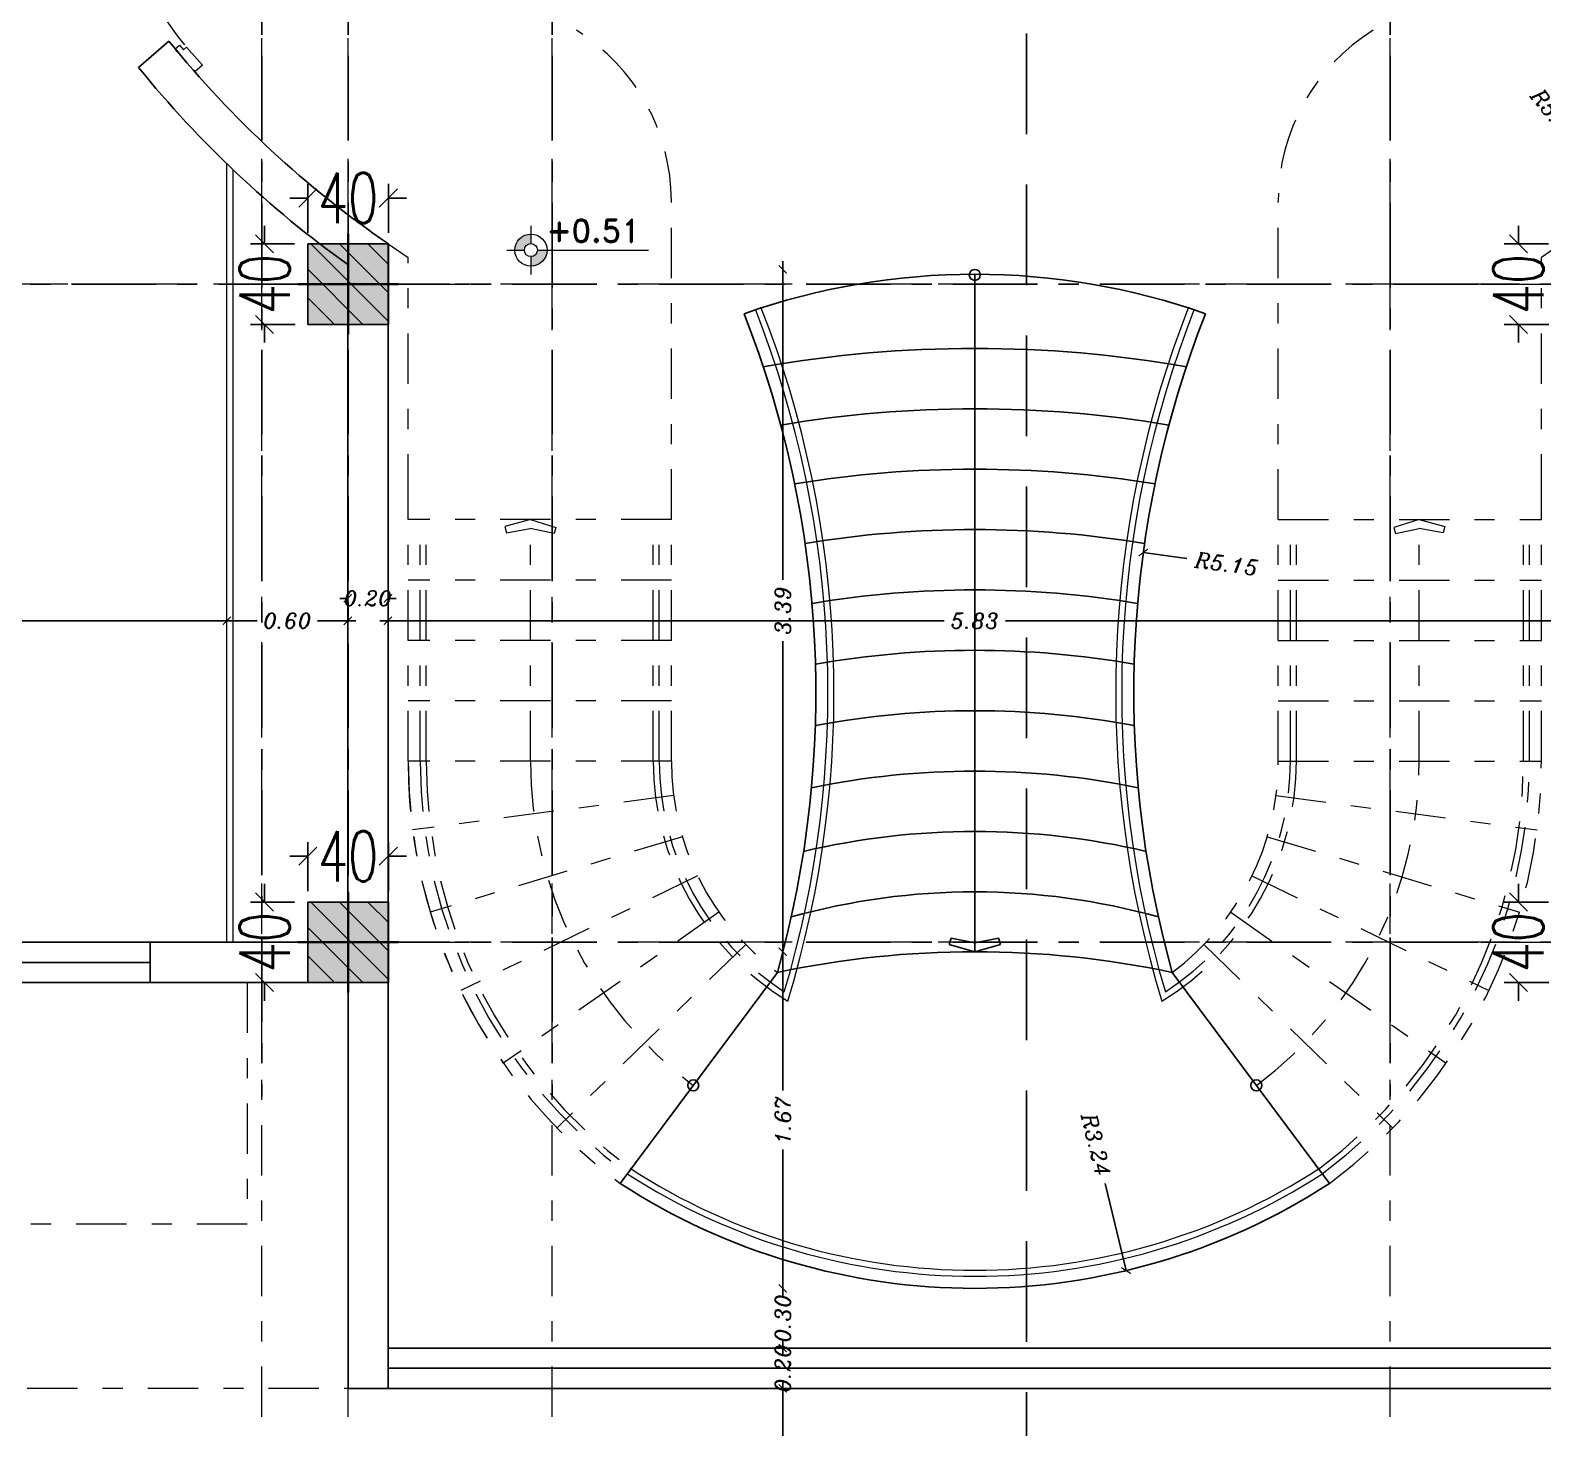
# Model space of a CAD drawing. Header units: metres. Extents: x 294 to 1101, y -498 to -355.
# Drawn here: x 500.53 to 508.05, y -400.86 to -393.92 of the extents above; entities that cross this region are included whole.
import ezdxf

# ---------------------------------------------------------------- set-up
doc = ezdxf.new("R2010")
doc.units = ezdxf.units.M
for name, pattern in [('ACAD_ISO10W100', [18, 12, -3, 0, -3]), ('DASHDOT2', [0.5, 0.25, -0.125, 0, -0.125]), ('DASHED', [0.75, 0.5, -0.25])]:
    doc.linetypes.add(name, pattern=pattern)
for name, color, linetype in [('001-axis', 1, 'Continuous'), ('dim', 156, 'Continuous'), ('DIME', 2, 'Continuous'), ('EM_COLUMN', 4, 'Continuous'), ('hatch', 26, 'Continuous'), ('stair', 142, 'Continuous'), ('text', 3, 'Continuous'), ('win', 206, 'Continuous')]:
    doc.layers.add(name, color=color, linetype=linetype)
for name, color, linetype, lineweight in [('2', 2, 'Continuous', 13), ('axe', 12, 'DASHDOT2', 9), ('clumn', 40, 'Continuous', 13), ('COLUMNS', 24, 'Continuous', 40), ('D', 2, 'Continuous', 13), ('dor', 30, 'Continuous', 13), ('elev1', 134, 'Continuous', 13), ('fur', 251, 'Continuous', 9), ('roof', 16, 'DASHDOT2', 18), ('wall', 7, 'Continuous', 25)]:
    doc.layers.add(name, color=color, linetype=linetype, lineweight=lineweight)
doc.styles.add('ITALICC', font='italicc')
doc.styles.add('ROMAND', font='romand.shx', dxfattribs={"height": 0.2})
doc.styles.add('simplex', font='simplex.shx', dxfattribs={"width": 0.7})
doc.styles.add('verdana', font='verdana.ttf', dxfattribs={"width": 0.9})
doc.dimstyles.new('100', dxfattribs={"dimscale": 0, "dimtxt": 0.5, "dimasz": 0.09, "dimexe": 0.07, "dimexo": 0, "dimgap": 0.09, "dimtad": 1, "dimdec": 0, "dimlfac": 100, "dimrnd": 0.5, "dimzin": 12, "dimdsep": 46, "dimtxsty": 'verdana', "dimblk": 'OBLIQUE', "dimcen": 0, "dimdle": 0.07, "dimaunit": 1, "dimazin": 2, "dimtfac": 1, "dimtdec": 0, "dimtix": 1, "dimtofl": 0, "dimtmove": 1, "dimatfit": 2, "dimldrblk": 'OBLIQUE', "dimfxl": 0.1, "dimtolj": 1, "dimtzin": 0, "dimarcsym": 0})
doc.dimstyles.new('dim200', dxfattribs={"dimscale": 0.4, "dimtxt": 0.1885, "dimasz": 0.1, "dimexe": 0.15, "dimexo": 0.25, "dimgap": 0.07, "dimtad": 0, "dimzin": 0, "dimdsep": 46, "dimtxsty": 'ITALICC', "dimblk": 'ARCHTICK', "dimcen": 0.09, "dimdle": 0.1, "dimse1": 1, "dimse2": 1, "dimclrd": 211, "dimclrt": 3, "dimadec": 0, "dimazin": 0, "dimtfac": 1, "dimtix": 1, "dimtofl": 0, "dimtmove": 0, "dimatfit": 3, "dimldrblk": 'ARCHTICK', "dimfxl": 1, "dimtolj": 1, "dimtzin": 0, "dimlwd": 25, "dimarcsym": 0})

# ---------------------------------------------------------------- blocks, each defined once
blk = doc.blocks.new('D100r')
at = {"layer": 'dor'}
for p, q in [((-99.085, -11.965), (-99.085, -12.865)), ((-99.05, -12.865), (-99.05, -11.965)), ((-100, -12.87), (-100, -12.85)), ((-100, -12.85), (-99.97, -12.85)), ((-99.97, -12.85), (-99.97, -12.88)), ((-99, -12.85), (-99.03, -12.85)), ((-99.03, -12.85), (-99.03, -12.88)), ((-99, -12.87), (-99, -12.85)), ((-99.97, -12.88), (-99.95, -12.88)), ((-99.95, -12.88), (-99.95, -13)), ((-99.085, -12.865), (-99.05, -12.865)), ((-99.05, -12.88), (-99.05, -13)), ((-99.03, -12.88), (-99.05, -12.88)), ((-100, -13), (-100, -12.98)), ((-99.95, -13), (-100, -13)), ((-99.05, -13), (-99, -13)), ((-99, -13), (-99, -12.98))]:
    blk.add_line(p, q, dxfattribs=at)
blk.add_arc((-99.05, -12.865), 0.9, 90, 180, dxfattribs=at)
blk = doc.blocks.new('A$C6C9229B2')
at = {"layer": 'dim'}
h = blk.add_hatch(color=256, dxfattribs=at)
h.paths.add_polyline_path([(0.294, 0.376), (0.294, 0.492, 0.414214), (0.098, 0.296), (0.214, 0.296, -0.414214)])
h.paths.add_polyline_path([(0.49, 0.296), (0.373, 0.296, -0.414214), (0.294, 0.217), (0.294, 0.1, 0.414214)])
at = {"layer": '2'}
for p, q in [((0.294, 0.592), (0.294, 0.376)), ((0, 0.296), (0.214, 0.296)), ((0.294, 0.217), (0.294, 0)), ((0.373, 0.296), (1.727, 0.296))]:
    blk.add_line(p, q, dxfattribs=at)
for radius in [0.196, 0.0796]:
    blk.add_circle((0.294, 0.296), radius, dxfattribs=at)
blk = doc.blocks.new('_ArchTick')
at = {"color": 0, "linetype": 'ByBlock', "const_width": 0.15}
blk.add_lwpolyline([(-0.5, -0.5), (0.5, 0.5)], dxfattribs=at)
blk = doc.blocks.new('*D164')
at = {"layer": 'DEFPOINTS', "color": 0, "transparency": 16777216}
for p in [(497.8876, -396.8552), (501.5123, -396.8552), (501.5123, -397.0983)]:
    blk.add_point(p, dxfattribs=at)
at = {"layer": 'wall', "color": 211, "linetype": 'Continuous', "lineweight": 25, "transparency": 16777216}
for p, q in [((497.8476, -396.8552), (499.5481, -396.8552)), ((501.5523, -396.8552), (499.8518, -396.8552))]:
    blk.add_line(p, q, dxfattribs=at)
at = {"layer": 'wall', "color": 211, "lineweight": 25, "transparency": 16777216, "xscale": 0.04000000000000001, "yscale": 0.04000000000000001, "zscale": 0.04000000000000001, "rotation": 180}
blk.add_blockref('_ArchTick', (497.8876, -396.8552), dxfattribs=at)
at = {"layer": 'wall', "color": 211, "lineweight": 25, "transparency": 16777216, "xscale": 0.04000000000000001, "yscale": 0.04000000000000001, "zscale": 0.04000000000000001}
blk.add_blockref('_ArchTick', (501.5123, -396.8552), dxfattribs=at)
at = {"layer": 'wall', "color": 3, "transparency": 16777216, "insert": (499.7, -396.8552), "char_height": 0.0754, "attachment_point": 5, "style": 'ITALICC'}
blk.add_mtext('\\A1;3.62', dxfattribs=at)
blk = doc.blocks.new('*D165')
at = {"layer": 'DEFPOINTS', "color": 0, "transparency": 16777216}
for p in [(502.1123, -396.8552), (501.5123, -397.0983), (502.1123, -397.2181)]:
    blk.add_point(p, dxfattribs=at)
at = {"layer": 'wall', "color": 211, "linetype": 'Continuous', "lineweight": 25, "transparency": 16777216}
for p, q in [((501.4723, -396.8552), (501.6622, -396.8552)), ((502.1523, -396.8552), (501.9624, -396.8552))]:
    blk.add_line(p, q, dxfattribs=at)
at = {"layer": 'wall', "color": 211, "lineweight": 25, "transparency": 16777216, "xscale": 0.04000000000000001, "yscale": 0.04000000000000001, "zscale": 0.04000000000000001, "rotation": 180}
blk.add_blockref('_ArchTick', (501.5123, -396.8552), dxfattribs=at)
at = {"layer": 'wall', "color": 211, "lineweight": 25, "transparency": 16777216, "xscale": 0.04000000000000001, "yscale": 0.04000000000000001, "zscale": 0.04000000000000001}
blk.add_blockref('_ArchTick', (502.1123, -396.8552), dxfattribs=at)
at = {"layer": 'wall', "color": 3, "transparency": 16777216, "insert": (501.8123, -396.8552), "char_height": 0.0754, "attachment_point": 5, "style": 'ITALICC'}
blk.add_mtext('\\A1;0.60', dxfattribs=at)
blk = doc.blocks.new('*D166')
at = {"layer": 'DEFPOINTS', "color": 0, "transparency": 16777216}
for p in [(502.3123, -396.7437), (502.1123, -397.2181), (502.3123, -397.4527)]:
    blk.add_point(p, dxfattribs=at)
at = {"layer": 'wall', "color": 211, "linetype": 'Continuous', "lineweight": 25, "transparency": 16777216}
for p, q in [((502.1123, -396.7437), (502.0723, -396.7437)), ((502.3123, -396.7437), (502.3523, -396.7437))]:
    blk.add_line(p, q, dxfattribs=at)
at = {"layer": 'wall', "color": 211, "lineweight": 25, "transparency": 16777216, "xscale": 0.04000000000000001, "yscale": 0.04000000000000001, "zscale": 0.04000000000000001}
blk.add_blockref('_ArchTick', (502.1123, -396.7437), dxfattribs=at)
at = {"layer": 'wall', "color": 211, "lineweight": 25, "transparency": 16777216, "xscale": 0.04000000000000001, "yscale": 0.04000000000000001, "zscale": 0.04000000000000001, "rotation": 180}
blk.add_blockref('_ArchTick', (502.3123, -396.7437), dxfattribs=at)
at = {"layer": 'wall', "color": 3, "transparency": 16777216, "insert": (502.2123, -396.7437), "char_height": 0.0754, "attachment_point": 5, "style": 'ITALICC'}
blk.add_mtext('\\A1;0.20', dxfattribs=at)
blk = doc.blocks.new('*D167')
at = {"layer": 'DEFPOINTS', "color": 0, "transparency": 16777216}
for p in [(508.1444, -396.8552), (508.1444, -397.1849), (502.3123, -397.4527)]:
    blk.add_point(p, dxfattribs=at)
at = {"layer": 'wall', "color": 211, "linetype": 'Continuous', "lineweight": 25, "transparency": 16777216}
for p, q in [((502.2723, -396.8552), (505.0765, -396.8552)), ((508.1844, -396.8552), (505.3803, -396.8552))]:
    blk.add_line(p, q, dxfattribs=at)
at = {"layer": 'wall', "color": 211, "lineweight": 25, "transparency": 16777216, "xscale": 0.04000000000000001, "yscale": 0.04000000000000001, "zscale": 0.04000000000000001, "rotation": 180}
blk.add_blockref('_ArchTick', (502.3123, -396.8552), dxfattribs=at)
at = {"layer": 'wall', "color": 211, "lineweight": 25, "transparency": 16777216, "xscale": 0.04000000000000001, "yscale": 0.04000000000000001, "zscale": 0.04000000000000001}
blk.add_blockref('_ArchTick', (508.1444, -396.8552), dxfattribs=at)
at = {"layer": 'wall', "color": 3, "transparency": 16777216, "insert": (505.2284, -396.8552), "char_height": 0.0754, "attachment_point": 5, "style": 'ITALICC'}
blk.add_mtext('\\A1;5.83', dxfattribs=at)
blk = doc.blocks.new('*D106')
at = {"layer": 'DEFPOINTS', "color": 0, "transparency": 16777216}
for p in [(504.2743, -400.6687), (504.2743, -400.6687), (504.2743, -404.1874)]:
    blk.add_point(p, dxfattribs=at)
at = {"layer": 'wall', "color": 211, "linetype": 'Continuous', "lineweight": 25, "transparency": 16777216}
for p, q in [((504.2743, -400.6287), (504.2743, -402.2762)), ((504.2743, -404.2274), (504.2743, -402.5799))]:
    blk.add_line(p, q, dxfattribs=at)
at = {"layer": 'wall', "color": 211, "lineweight": 25, "transparency": 16777216, "xscale": 0.04000000000000001, "yscale": 0.04000000000000001, "zscale": 0.04000000000000001}
for p, rotation in [((504.2743, -400.6687), 90), ((504.2743, -404.1874), 270)]:
    blk.add_blockref('_ArchTick', p, dxfattribs=dict(at, rotation=rotation))
at = {"layer": 'wall', "color": 3, "transparency": 16777216, "insert": (504.2743, -402.4281), "char_height": 0.0754, "attachment_point": 5, "rotation": 90, "style": 'ITALICC'}
blk.add_mtext('\\A1;3.52', dxfattribs=at)
blk = doc.blocks.new('*D182')
at = {"layer": 'DEFPOINTS', "color": 0, "transparency": 16777216}
for p in [(504.2743, -400.4687), (505.1662, -400.4687), (504.2743, -400.6687)]:
    blk.add_point(p, dxfattribs=at)
at = {"layer": 'wall', "color": 211, "linetype": 'Continuous', "lineweight": 25, "transparency": 16777216}
for p, q in [((504.2743, -400.4687), (504.2743, -400.4287)), ((504.2743, -400.6687), (504.2743, -400.7087))]:
    blk.add_line(p, q, dxfattribs=at)
at = {"layer": 'wall', "color": 211, "lineweight": 25, "transparency": 16777216, "xscale": 0.04000000000000001, "yscale": 0.04000000000000001, "zscale": 0.04000000000000001}
for p, rotation in [((504.2743, -400.4687), 270), ((504.2743, -400.6687), 90)]:
    blk.add_blockref('_ArchTick', p, dxfattribs=dict(at, rotation=rotation))
at = {"layer": 'wall', "color": 3, "transparency": 16777216, "insert": (504.2743, -400.5687), "char_height": 0.0754, "attachment_point": 5, "rotation": 90, "style": 'ITALICC'}
blk.add_mtext('\\A1;0.20', dxfattribs=at)
blk = doc.blocks.new('*D183')
at = {"layer": 'DEFPOINTS', "color": 0, "transparency": 16777216}
for p in [(504.2743, -400.172), (505.2284, -400.172), (505.1662, -400.4687)]:
    blk.add_point(p, dxfattribs=at)
at = {"layer": 'wall', "color": 211, "linetype": 'Continuous', "lineweight": 25, "transparency": 16777216}
for p, q in [((504.2743, -400.172), (504.2743, -400.132)), ((504.2743, -400.4687), (504.2743, -400.5087))]:
    blk.add_line(p, q, dxfattribs=at)
at = {"layer": 'wall', "color": 211, "lineweight": 25, "transparency": 16777216, "xscale": 0.04000000000000001, "yscale": 0.04000000000000001, "zscale": 0.04000000000000001}
for p, rotation in [((504.2743, -400.172), 270), ((504.2743, -400.4687), 90)]:
    blk.add_blockref('_ArchTick', p, dxfattribs=dict(at, rotation=rotation))
at = {"layer": 'wall', "color": 3, "transparency": 16777216, "insert": (504.2743, -400.3203), "char_height": 0.0754, "attachment_point": 5, "rotation": 90, "style": 'ITALICC'}
blk.add_mtext('\\A1;0.30', dxfattribs=at)
blk = doc.blocks.new('*D191')
at = {"layer": 'DEFPOINTS', "color": 0, "transparency": 16777216}
for p in [(505.2284, -390.7366), (508.4426, -394.7604)]:
    blk.add_point(p, dxfattribs=at)
at = {"layer": 'wall', "color": 211, "linetype": 'Continuous', "lineweight": 25, "transparency": 16777216}
blk.add_line((508.2393, -394.5058), (508.4426, -394.7604), dxfattribs=at)
at = {"layer": 'wall', "color": 211, "lineweight": 25, "transparency": 16777216, "xscale": 0.04000000000000001, "yscale": 0.04000000000000001, "zscale": 0.04000000000000001, "rotation": 308.6178603909061}
blk.add_blockref('_ArchTick', (508.4426, -394.7604), dxfattribs=at)
at = {"layer": 'wall', "color": 3, "transparency": 16777216, "insert": (508.1142, -394.3493), "char_height": 0.0754, "attachment_point": 5, "rotation": 308.61786, "style": 'ITALICC'}
blk.add_mtext('\\A1;R5.15', dxfattribs=at)
blk = doc.blocks.new('*D192')
at = {"layer": 'DEFPOINTS', "color": 0, "transparency": 16777216}
for p in [(505.2284, -396.9308), (505.98, -400.0836)]:
    blk.add_point(p, dxfattribs=at)
at = {"layer": 'wall', "color": 211, "linetype": 'Continuous', "lineweight": 25, "transparency": 16777216}
blk.add_line((505.8769, -399.6512), (505.98, -400.0836), dxfattribs=at)
at = {"layer": 'wall', "color": 211, "lineweight": 25, "transparency": 16777216, "xscale": 0.04000000000000001, "yscale": 0.04000000000000001, "zscale": 0.04000000000000001, "rotation": 283.4093027778474}
blk.add_blockref('_ArchTick', (505.98, -400.0836), dxfattribs=at)
at = {"layer": 'wall', "color": 3, "transparency": 16777216, "insert": (505.8309, -399.4581), "char_height": 0.0754, "attachment_point": 5, "rotation": 283.4093, "style": 'ITALICC'}
blk.add_mtext('\\A1;R3.24', dxfattribs=at)
blk = doc.blocks.new('*D193')
at = {"layer": 'DEFPOINTS', "color": 0, "transparency": 16777216}
for p in [(506.0655, -396.5161), (511.1657, -397.2118)]:
    blk.add_point(p, dxfattribs=at)
at = {"layer": 'wall', "color": 211, "linetype": 'Continuous', "lineweight": 25, "transparency": 16777216}
blk.add_line((506.2816, -396.5456), (506.0655, -396.5161), dxfattribs=at)
at = {"layer": 'wall', "color": 211, "lineweight": 25, "transparency": 16777216, "xscale": 0.04000000000000001, "yscale": 0.04000000000000001, "zscale": 0.04000000000000001, "rotation": 172.2317985738059}
blk.add_blockref('_ArchTick', (506.0655, -396.5161), dxfattribs=at)
at = {"layer": 'wall', "color": 3, "transparency": 16777216, "insert": (506.4801, -396.5726), "char_height": 0.0754, "attachment_point": 5, "rotation": 352.2318, "style": 'ITALICC'}
blk.add_mtext('\\A1;R5.15', dxfattribs=at)
blk = doc.blocks.new('*D203')
at = {"layer": 'DEFPOINTS', "color": 0, "transparency": 16777216}
for p in [(504.2743, -398.4995), (505.2284, -398.4995), (505.2284, -400.172)]:
    blk.add_point(p, dxfattribs=at)
at = {"layer": 'wall', "color": 211, "linetype": 'Continuous', "lineweight": 25, "transparency": 16777216}
for p, q in [((504.2743, -398.4595), (504.2743, -399.1893)), ((504.2743, -400.212), (504.2743, -399.4822))]:
    blk.add_line(p, q, dxfattribs=at)
at = {"layer": 'wall', "color": 211, "lineweight": 25, "transparency": 16777216, "xscale": 0.04000000000000001, "yscale": 0.04000000000000001, "zscale": 0.04000000000000001}
for p, rotation in [((504.2743, -398.4995), 90), ((504.2743, -400.172), 270)]:
    blk.add_blockref('_ArchTick', p, dxfattribs=dict(at, rotation=rotation))
at = {"layer": 'wall', "color": 3, "transparency": 16777216, "insert": (504.2743, -399.3357), "char_height": 0.0754, "attachment_point": 5, "rotation": 90, "style": 'ITALICC'}
blk.add_mtext('\\A1;1.67', dxfattribs=at)
blk = doc.blocks.new('*D204')
at = {"layer": 'DEFPOINTS', "color": 0, "transparency": 16777216}
for p in [(504.2743, -395.1093), (505.2284, -395.1093), (505.2284, -398.4995)]:
    blk.add_point(p, dxfattribs=at)
at = {"layer": 'wall', "color": 211, "linetype": 'Continuous', "lineweight": 25, "transparency": 16777216}
for p, q in [((504.2743, -395.0693), (504.2743, -396.6525)), ((504.2743, -398.5395), (504.2743, -396.9563))]:
    blk.add_line(p, q, dxfattribs=at)
at = {"layer": 'wall', "color": 211, "lineweight": 25, "transparency": 16777216, "xscale": 0.04000000000000001, "yscale": 0.04000000000000001, "zscale": 0.04000000000000001}
for p, rotation in [((504.2743, -395.1093), 90), ((504.2743, -398.4995), 270)]:
    blk.add_blockref('_ArchTick', p, dxfattribs=dict(at, rotation=rotation))
at = {"layer": 'wall', "color": 3, "transparency": 16777216, "insert": (504.2743, -396.8044), "char_height": 0.0754, "attachment_point": 5, "rotation": 90, "style": 'ITALICC'}
blk.add_mtext('\\A1;3.39', dxfattribs=at)
blk = doc.blocks.new('CLUMN')
at = {"layer": 'clumn', "color": 1}
for p, q in [((879.9932, 254.3445), (879.9932, 253.1445)), ((879.3932, 253.7445), (880.5932, 253.7445))]:
    blk.add_line(p, q, dxfattribs=at)
at = {"layer": 'clumn'}
blk.add_lwpolyline([(879.7932, 253.5445), (880.1932, 253.5445), (880.1932, 253.9445), (879.7932, 253.9445)], close=True, dxfattribs=at)
blk = doc.blocks.new('C2')
at = {"layer": 'hatch', "linetype": 'ByBlock'}
h = blk.add_hatch(dxfattribs=at)
h.set_pattern_fill('ANSI31', color=256, scale=0.8, angle=-270)
h.set_pattern_definition([(135, (1109.39259, -5745.85987), (-0.0707106781, -0.0707106781), [])])
h.paths.add_polyline_path([(4.5865, -14.9716), (4.5865, -14.5716), (4.1865, -14.5716), (4.1865, -14.9716)])
h = blk.add_hatch(dxfattribs=at)
h.set_pattern_fill('ANSI31', color=256, scale=0.8, angle=-270)
h.set_pattern_definition([(135, (1109.39259, -5749.12987), (-0.0707106781, -0.0707106781), [])])
h.paths.add_polyline_path([(4.5865, -18.2416), (4.5865, -17.8416), (4.1865, -17.8416), (4.1865, -18.2416)])
at = {"layer": 'COLUMNS', "color": 1, "ltscale": 0.05}
for p, q in [((4.3865, -15.0216), (4.3865, -14.5216)), ((4.6365, -14.7716), (4.1365, -14.7716)), ((4.3865, -18.2916), (4.3865, -17.7916)), ((4.6365, -18.0416), (4.1365, -18.0416))]:
    blk.add_line(p, q, dxfattribs=at)
at = {"layer": 'EM_COLUMN'}
for points in [[(4.1865, -14.9716), (4.5865, -14.9716), (4.5865, -14.5716), (4.1865, -14.5716)], [(4.1865, -18.2416), (4.5865, -18.2416), (4.5865, -17.8416), (4.1865, -17.8416)]]:
    blk.add_lwpolyline(points, close=True, dxfattribs=at)
blk = doc.blocks.new('_OBLIQUE')
at = {"color": 0, "linetype": 'ByBlock'}
blk.add_line((-0.5, -0.5), (0.5, 0.5), dxfattribs=at)
blk = doc.blocks.new('*D410')
at = {"layer": 'DEFPOINTS', "color": 0, "linetype": 'ByBlock', "transparency": 16777216}
for p in [(-1042.7293, 56.4168), (-1042.5802, 56.4168), (-1042.5779, 56.0168)]:
    blk.add_point(p, dxfattribs=at)
at = {"layer": 'DIME', "color": 0, "linetype": 'ByBlock', "lineweight": -2, "transparency": 16777216}
for p, q in [((-1042.7293, 56.4168), (-1042.7293, 56.5068)), ((-1042.5802, 56.4168), (-1042.7993, 56.4168)), ((-1042.5779, 56.0168), (-1042.7993, 56.0168)), ((-1042.7293, 56.0168), (-1042.7293, 55.9268))]:
    blk.add_line(p, q, dxfattribs=at)
at = {"layer": 'DIME', "color": 0, "linetype": 'ByBlock', "lineweight": -2, "transparency": 16777216, "xscale": 0.09, "yscale": 0.09, "zscale": 0.09}
for p, rotation in [((-1042.7293, 56.4168), 270), ((-1042.7293, 56.0168), 90)]:
    blk.add_blockref('_OBLIQUE', p, dxfattribs=dict(at, rotation=rotation))
at = {"layer": 'DIME', "color": 0, "linetype": 'ByBlock', "transparency": 16777216, "insert": (-1042.7293, 56.2168), "char_height": 0.25, "attachment_point": 5, "rotation": 90, "style": 'simplex'}
blk.add_mtext('\\A1;40', dxfattribs=at)
blk = doc.blocks.new('*D412')
at = {"layer": 'DEFPOINTS', "color": 0, "linetype": 'ByBlock', "transparency": 16777216}
for p in [(-1042.7293, 53.1468), (-1042.5802, 53.1468), (-1042.5779, 52.7468)]:
    blk.add_point(p, dxfattribs=at)
at = {"layer": 'DIME', "color": 0, "linetype": 'ByBlock', "lineweight": -2, "transparency": 16777216}
for p, q in [((-1042.7293, 53.1468), (-1042.7293, 53.2368)), ((-1042.5802, 53.1468), (-1042.7993, 53.1468)), ((-1042.5779, 52.7468), (-1042.7993, 52.7468)), ((-1042.7293, 52.7468), (-1042.7293, 52.6568))]:
    blk.add_line(p, q, dxfattribs=at)
at = {"layer": 'DIME', "color": 0, "linetype": 'ByBlock', "lineweight": -2, "transparency": 16777216, "xscale": 0.09, "yscale": 0.09, "zscale": 0.09}
for p, rotation in [((-1042.7293, 53.1468), 270), ((-1042.7293, 52.7468), 90)]:
    blk.add_blockref('_OBLIQUE', p, dxfattribs=dict(at, rotation=rotation))
at = {"layer": 'DIME', "color": 0, "linetype": 'ByBlock', "transparency": 16777216, "insert": (-1042.7293, 52.9468), "char_height": 0.25, "attachment_point": 5, "rotation": 90, "style": 'simplex'}
blk.add_mtext('\\A1;40', dxfattribs=at)
blk = doc.blocks.new('*D421')
at = {"layer": 'DEFPOINTS', "color": 0, "linetype": 'ByBlock', "transparency": 16777216}
for p in [(-1048.3447, 56.6445), (-1048.7447, 56.4714), (-1048.3447, 56.4714)]:
    blk.add_point(p, dxfattribs=at)
at = {"layer": 'DIME', "color": 0, "linetype": 'ByBlock', "lineweight": -2, "transparency": 16777216}
for p, q in [((-1048.7447, 56.4714), (-1048.7447, 56.7145)), ((-1048.3447, 56.4714), (-1048.3447, 56.7145)), ((-1048.7447, 56.6445), (-1048.8347, 56.6445)), ((-1048.3447, 56.6445), (-1048.2547, 56.6445))]:
    blk.add_line(p, q, dxfattribs=at)
at = {"layer": 'DIME', "color": 0, "linetype": 'ByBlock', "lineweight": -2, "transparency": 16777216, "xscale": 0.09, "yscale": 0.09, "zscale": 0.09}
blk.add_blockref('_OBLIQUE', (-1048.7447, 56.6445), dxfattribs=at)
at = {"layer": 'DIME', "color": 0, "linetype": 'ByBlock', "lineweight": -2, "transparency": 16777216, "xscale": 0.09, "yscale": 0.09, "zscale": 0.09, "rotation": 180}
blk.add_blockref('_OBLIQUE', (-1048.3447, 56.6445), dxfattribs=at)
at = {"layer": 'DIME', "color": 0, "linetype": 'ByBlock', "transparency": 16777216, "insert": (-1048.5447, 56.6445), "char_height": 0.25, "attachment_point": 5, "style": 'simplex'}
blk.add_mtext('\\A1;40', dxfattribs=at)
blk = doc.blocks.new('*D422')
at = {"layer": 'DEFPOINTS', "color": 0, "linetype": 'ByBlock', "transparency": 16777216}
for p in [(-1048.9597, 56.4168), (-1048.8107, 56.4168), (-1048.8083, 56.0168)]:
    blk.add_point(p, dxfattribs=at)
at = {"layer": 'DIME', "color": 0, "linetype": 'ByBlock', "lineweight": -2, "transparency": 16777216}
for p, q in [((-1048.9597, 56.4168), (-1048.9597, 56.5068)), ((-1048.8107, 56.4168), (-1049.0297, 56.4168)), ((-1048.8083, 56.0168), (-1049.0297, 56.0168)), ((-1048.9597, 56.0168), (-1048.9597, 55.9268))]:
    blk.add_line(p, q, dxfattribs=at)
at = {"layer": 'DIME', "color": 0, "linetype": 'ByBlock', "lineweight": -2, "transparency": 16777216, "xscale": 0.09, "yscale": 0.09, "zscale": 0.09}
for p, rotation in [((-1048.9597, 56.4168), 270), ((-1048.9597, 56.0168), 90)]:
    blk.add_blockref('_OBLIQUE', p, dxfattribs=dict(at, rotation=rotation))
at = {"layer": 'DIME', "color": 0, "linetype": 'ByBlock', "transparency": 16777216, "insert": (-1048.9597, 56.2168), "char_height": 0.25, "attachment_point": 5, "rotation": 90, "style": 'simplex'}
blk.add_mtext('\\A1;40', dxfattribs=at)
blk = doc.blocks.new('*D423')
at = {"layer": 'DEFPOINTS', "color": 0, "linetype": 'ByBlock', "transparency": 16777216}
for p in [(-1048.3447, 53.3745), (-1048.7447, 53.2014), (-1048.3447, 53.2014)]:
    blk.add_point(p, dxfattribs=at)
at = {"layer": 'DIME', "color": 0, "linetype": 'ByBlock', "lineweight": -2, "transparency": 16777216}
for p, q in [((-1048.7447, 53.2014), (-1048.7447, 53.4445)), ((-1048.3447, 53.2014), (-1048.3447, 53.4445)), ((-1048.7447, 53.3745), (-1048.8347, 53.3745)), ((-1048.3447, 53.3745), (-1048.2547, 53.3745))]:
    blk.add_line(p, q, dxfattribs=at)
at = {"layer": 'DIME', "color": 0, "linetype": 'ByBlock', "lineweight": -2, "transparency": 16777216, "xscale": 0.09, "yscale": 0.09, "zscale": 0.09}
blk.add_blockref('_OBLIQUE', (-1048.7447, 53.3745), dxfattribs=at)
at = {"layer": 'DIME', "color": 0, "linetype": 'ByBlock', "lineweight": -2, "transparency": 16777216, "xscale": 0.09, "yscale": 0.09, "zscale": 0.09, "rotation": 180}
blk.add_blockref('_OBLIQUE', (-1048.3447, 53.3745), dxfattribs=at)
at = {"layer": 'DIME', "color": 0, "linetype": 'ByBlock', "transparency": 16777216, "insert": (-1048.5447, 53.3745), "char_height": 0.25, "attachment_point": 5, "style": 'simplex'}
blk.add_mtext('\\A1;40', dxfattribs=at)
blk = doc.blocks.new('*D424')
at = {"layer": 'DEFPOINTS', "color": 0, "linetype": 'ByBlock', "transparency": 16777216}
for p in [(-1048.9597, 53.1468), (-1048.8107, 53.1468), (-1048.8083, 52.7468)]:
    blk.add_point(p, dxfattribs=at)
at = {"layer": 'DIME', "color": 0, "linetype": 'ByBlock', "lineweight": -2, "transparency": 16777216}
for p, q in [((-1048.9597, 53.1468), (-1048.9597, 53.2368)), ((-1048.8107, 53.1468), (-1049.0297, 53.1468)), ((-1048.8083, 52.7468), (-1049.0297, 52.7468)), ((-1048.9597, 52.7468), (-1048.9597, 52.6568))]:
    blk.add_line(p, q, dxfattribs=at)
at = {"layer": 'DIME', "color": 0, "linetype": 'ByBlock', "lineweight": -2, "transparency": 16777216, "xscale": 0.09, "yscale": 0.09, "zscale": 0.09}
for p, rotation in [((-1048.9597, 53.1468), 270), ((-1048.9597, 52.7468), 90)]:
    blk.add_blockref('_OBLIQUE', p, dxfattribs=dict(at, rotation=rotation))
at = {"layer": 'DIME', "color": 0, "linetype": 'ByBlock', "transparency": 16777216, "insert": (-1048.9597, 52.9468), "char_height": 0.25, "attachment_point": 5, "rotation": 90, "style": 'simplex'}
blk.add_mtext('\\A1;40', dxfattribs=at)
blk = doc.blocks.new('AX-LINE')
at = {"layer": '001-axis', "color": 251, "linetype": 'ACAD_ISO10W100', "ltscale": 0.035}
for p, q in [((3.96, 0), (3.96, -24.88)), ((4.389, 0), (4.389, -24.88)), ((5.4034, 0), (5.4034, -24.88)), ((9.567, 0), (9.567, -24.88)), ((15.8446, -20.8441), (-1.8009, -20.8441)), ((15.8446, -24.1141), (-1.8009, -24.1141))]:
    blk.add_line(p, q, dxfattribs=at)
blk = doc.blocks.new('CD-2')
at = {"layer": 'DIME', "linetype": 'ByBlock'}
for base, p1, p2, angle, picture, middle in [((4.5865, -14.3986), (4.1865, -14.5716), (4.5865, -14.5716), 180, '*D421', (4.3865, -14.3986)), ((3.9714, -14.6263), (4.1229, -15.0263), (4.1205, -14.6263), 90, '*D422', (3.9714, -14.8263)), ((10.2019, -14.6263), (10.3533, -15.0263), (10.3509, -14.6263), 90, '*D410', (10.2019, -14.8263)), ((4.5865, -17.6686), (4.1865, -17.8416), (4.5865, -17.8416), 180, '*D423', (4.3865, -17.6686)), ((3.9714, -17.8963), (4.1229, -18.2963), (4.1205, -17.8963), 90, '*D424', (3.9714, -18.0963)), ((10.2019, -17.8963), (10.3533, -18.2963), (10.3509, -17.8963), 90, '*D412', (10.2019, -18.0963))]:
    dim = blk.add_linear_dim(base=base, p1=p1, p2=p2, angle=angle, dimstyle='100', override={"dimscale": 1, "dimtxt": 0.25, "dimgap": 0.03, "dimtad": 0, "dimtxsty": 'simplex'}, dxfattribs=at)
    dim.commit()
    dim.dimension.update_dxf_attribs({"geometry": picture, "text_midpoint": middle, "insert": (1052.9312, -71.0431)})
blk = doc.blocks.new('fdssdfsfd')
at = {"color": 6}
for name, p in [('AX-LINE', (408.7305, -376.7583)), ('CD-2', (408.7331, -382.7761)), ('C2', (408.7331, -382.8308))]:
    blk.add_blockref(name, p, dxfattribs=at)

msp = doc.modelspace()

# ---------------------------------------------------------------- hatches: boundary and pattern name
at = {"layer": 'clumn'}
h = msp.add_hatch(color=256, dxfattribs=at)
edge = h.paths.add_edge_path()
edge.add_line((501.514, -395.1827), (502.714, -395.1827))
edge = h.paths.add_edge_path()
edge.add_line((502.114, -395.7827), (502.114, -394.5827))
h.paths.add_polyline_path([(501.914, -394.9827), (502.314, -394.9827), (502.314, -395.3827), (501.914, -395.3827)])
h = msp.add_hatch(color=256, dxfattribs=at)
edge = h.paths.add_edge_path()
edge.add_line((507.7427, -395.1827), (508.9427, -395.1827))
edge = h.paths.add_edge_path()
edge.add_line((508.3427, -395.7827), (508.3427, -394.5827))
h.paths.add_polyline_path([(508.1427, -394.9827), (508.5427, -394.9827), (508.5427, -395.3827), (508.1427, -395.3827)])
h = msp.add_hatch(color=256, dxfattribs=at)
edge = h.paths.add_edge_path()
edge.add_line((501.514, -398.4527), (502.714, -398.4527))
edge = h.paths.add_edge_path()
edge.add_line((502.114, -399.0527), (502.114, -397.8527))
h.paths.add_polyline_path([(501.914, -398.2527), (502.314, -398.2527), (502.314, -398.6527), (501.914, -398.6527)])
h = msp.add_hatch(color=256, dxfattribs=at)
edge = h.paths.add_edge_path()
edge.add_line((507.7444, -398.4527), (508.9444, -398.4527))
edge = h.paths.add_edge_path()
edge.add_line((508.3444, -399.0527), (508.3444, -397.8527))
h.paths.add_polyline_path([(508.1444, -398.2527), (508.5444, -398.2527), (508.5444, -398.6527), (508.1444, -398.6527)])

# ---------------------------------------------------------------- linework, layer by layer
at = {"layer": 'axe'}
for p, q in [((501.685, -402.6106), (501.685, -367.9368)), ((502.114, -402.6106), (502.114, -367.9368)), ((503.1284, -402.6106), (503.1284, -367.9368)), ((507.292, -402.6106), (507.292, -367.9368)), ((517.5206, -395.1827), (495.304, -395.1827)), ((517.5206, -398.4527), (495.304, -398.4527))]:
    msp.add_line(p, q, dxfattribs=at)
at = {"layer": 'elev1'}
for centre, radius, start, end in [((499.2911, -397.2118), 5.2074, 343.40722, 21.44805), ((499.2911, -397.2118), 5.2374, 342.97477, 21.44805), ((511.1657, -397.2118), 5.2374, 158.55195, 197.02523), ((511.1657, -397.2118), 5.2074, 158.55195, 196.59278), ((505.2284, -396.9308), 3.1811, 237.06404, 302.93555), ((505.2284, -396.9308), 3.1511, 237.06404, 302.93555)]:
    msp.add_arc(centre, radius, start, end, dxfattribs=at)
at = {"layer": 'fur'}
for p, q in [((501.5123, -398.4527), (501.5123, -394.5854)), ((501.5423, -398.4527), (501.5423, -394.6141))]:
    msp.add_line(p, q, dxfattribs=at)
at = {"layer": 'roof'}
for p, q in [((503.7204, -397.5527), (503.7204, -394.7705)), ((506.7364, -397.5527), (506.7364, -394.7705)), ((502.314, -394.9827), (502.4123, -395.0501)), ((508.1427, -394.9827), (508.0444, -395.0501)), ((502.4123, -396.2777), (502.4123, -395.0501)), ((508.0444, -396.2777), (508.0444, -395.0501)), ((502.3115, -396.2777), (502.314, -397.4527)), ((502.314, -396.2777), (502.3115, -396.2777)), ((502.4123, -397.5527), (502.4123, -396.2777)), ((508.0444, -397.5527), (508.0444, -396.2777)), ((503.7204, -396.3527), (502.4123, -396.3527)), ((502.4723, -397.5527), (502.4723, -396.3527)), ((502.5023, -397.5527), (502.5023, -396.3527)), ((503.0204, -396.3527), (502.8928, -396.3869)), ((502.8928, -396.3869), (502.9012, -396.4182)), ((503.0204, -396.3527), (503.1467, -396.3911)), ((503.6304, -397.5527), (503.6304, -396.3527)), ((503.6604, -397.5527), (503.6604, -396.3527)), ((506.7364, -396.3527), (508.0444, -396.3527)), ((506.7964, -397.5527), (506.7964, -396.3527)), ((506.8264, -397.5527), (506.8264, -396.3527)), ((507.4364, -396.3527), (507.31, -396.3911)), ((507.4364, -396.3527), (507.564, -396.3869)), ((507.564, -396.3869), (507.5556, -396.4182)), ((507.9544, -397.5527), (507.9544, -396.3527)), ((507.9844, -397.5527), (507.9844, -396.3527)), ((502.9012, -396.4182), (503.0196, -396.3973)), ((503.1373, -396.4221), (503.0196, -396.3973)), ((503.0204, -397.5527), (503.0204, -396.3977)), ((503.1467, -396.3911), (503.1373, -396.4221)), ((507.31, -396.3911), (507.3195, -396.4221)), ((507.3195, -396.4221), (507.4372, -396.3973)), ((507.4364, -397.5527), (507.4364, -396.3977)), ((507.5556, -396.4182), (507.4372, -396.3973)), ((503.7204, -396.6527), (502.4123, -396.6527)), ((506.7364, -396.6527), (508.0444, -396.6527)), ((503.7204, -396.9527), (502.4123, -396.9527)), ((506.7364, -396.9527), (508.0444, -396.9527)), ((503.7204, -397.2527), (502.4123, -397.2527)), ((506.7364, -397.2527), (508.0444, -397.2527)), ((503.7204, -397.5527), (502.4123, -397.5527)), ((506.7364, -397.5527), (508.0444, -397.5527)), ((503.7315, -397.7234), (502.4347, -397.8941)), ((506.7252, -397.7234), (508.0221, -397.8941)), ((506.7252, -397.7234), (508.0221, -397.8941)), ((503.7753, -397.9278), (502.5222, -398.3029)), ((506.6815, -397.9278), (507.9345, -398.303)), ((503.8511, -398.1226), (502.6738, -398.6926)), ((506.6057, -398.1226), (507.783, -398.6926)), ((503.9569, -398.3029), (502.8854, -399.0532)), ((506.4999, -398.3029), (507.5713, -399.0532)), ((504.0901, -398.464), (503.1518, -399.3754)), ((506.3667, -398.464), (507.3049, -399.3754)), ((501.1301, -398.6527), (501.6132, -398.6527)), ((501.6132, -398.6527), (501.6132, -399.8527)), ((501.6132, -399.8527), (498.2128, -399.8527)), ((512.7692, -400.6687), (497.7276, -400.6687))]:
    msp.add_line(p, q, dxfattribs=at)
for centre, radius, start, end in [((502.7204, -394.7705), 1, 0, 58.12914), ((507.7364, -394.7705), 1, 121.87086, 180), ((505.0284, -397.5527), 2.6161, 180, 214.99977), ((505.0284, -397.5527), 2.6161, 180, 233.3331), ((505.0284, -397.5527), 2.5561, 180, 233.3331), ((505.0284, -397.5527), 2.5261, 180, 233.3331), ((505.0284, -397.5527), 2.008, 180, 233.3331), ((505.0284, -397.5527), 1.398, 180, 238.55134), ((505.0284, -397.5527), 1.368, 180, 236.91821), ((505.0284, -397.5527), 1.308, 180, 233.3331), ((505.0284, -397.5527), 1.308, 180, 233.3331), ((505.4284, -397.5527), 1.398, 301.44866, 0.15987), ((505.4284, -397.5527), 1.368, 303.08179, 0.16162), ((505.4284, -397.5527), 1.308, 306.66644, 0), ((505.4284, -397.5527), 1.308, 306.66644, 0), ((505.4284, -397.5527), 2.008, 306.66644, 0.13338), ((505.4284, -397.5527), 2.5261, 306.66644, 0.1189), ((505.4284, -397.5527), 2.5561, 306.66644, 0.1182), ((505.4284, -397.5527), 2.6161, 306.66644, 0.11684)]:
    msp.add_arc(centre, radius, start, end, dxfattribs=at)
at = {"layer": 'stair'}
for p, q in [((505.2284, -395.1366), (505.2284, -398.4995)), ((505.1014, -398.4631), (505.1103, -398.432)), ((505.2284, -398.4995), (505.1014, -398.4631)), ((505.1103, -398.432), (505.2284, -398.4548)), ((505.3465, -398.4321), (505.2284, -398.4548)), ((505.2284, -398.4995), (505.3554, -398.4632)), ((505.3554, -398.4632), (505.3465, -398.4321)), ((504.2473, -398.6018), (503.4662, -399.651)), ((506.2095, -398.6019), (506.9906, -399.6511))]:
    msp.add_line(p, q, dxfattribs=at)
for centre in [(505.2284, -395.1366), (503.8293, -399.1633), (506.6275, -399.1633)]:
    msp.add_circle(centre, 0.0273, dxfattribs=at)
for centre, radius, start, end in [((505.2284, -398.5801), 3.4467, 70.57381, 109.42619), ((499.2911, -397.2118), 5.1474, 344.33338, 21.44805), ((511.1657, -397.2118), 5.1474, 158.55195, 195.66662), ((505.2284, -401.6025), 6.1006, 80.07924, 99.92047), ((505.2284, -401.6025), 5.8006, 80.42886, 99.57083), ((505.2284, -401.6025), 5.5006, 80.63208, 99.36759), ((505.2284, -401.6025), 5.2006, 80.66555, 99.3341), ((505.2284, -401.6025), 4.9006, 80.4984, 99.50122), ((505.2284, -401.6025), 4.6006, 80.0892, 99.91039), ((505.2284, -401.6025), 4.3006, 79.38113, 100.61843), ((505.2284, -401.6025), 4.0006, 78.29388, 101.70564), ((505.2284, -401.6025), 3.7006, 76.70927, 103.2902), ((505.2284, -401.6025), 3.4006, 74.4433, 105.55609), ((505.2284, -403.2535), 4.7539, 78.08973, 101.9099), ((505.2284, -396.9308), 3.2411, 237.06404, 302.93555)]:
    msp.add_arc(centre, radius, start, end, dxfattribs=at)
at = {"layer": 'text', "linetype": 'DASHED'}
msp.add_line((505.4856, -401.9381), (505.4856, -374.886), dxfattribs=at)
at = {"layer": 'wall'}
for p, q in [((501.2239, -393.9748), (501.0732, -394.1066)), ((502.314, -394.9827), (502.314, -398.6527)), ((502.1123, -398.4527), (502.1123, -395.0855)), ((502.314, -397.4527), (502.3123, -397.4527)), ((502.1123, -398.4527), (501.1301, -398.4527)), ((501.1301, -398.6527), (501.1301, -398.4527)), ((501.9284, -398.4527), (501.3284, -398.4527)), ((501.9284, -398.4527), (501.3284, -398.4527)), ((502.314, -398.6527), (501.1301, -398.6527)), ((501.9284, -398.6527), (501.1301, -398.6527)), ((502.314, -398.6527), (501.1301, -398.6527)), ((502.114, -400.6687), (502.114, -398.6527)), ((502.314, -398.6527), (502.314, -400.6687)), ((502.114, -400.6687), (502.314, -400.6687))]:
    msp.add_line(p, q, dxfattribs=at)
for radius, start, end in [(5.15, 218.9608, 235.5357), (5.35, 219.04404, 234.37755), (5.6, 238.61908, 238.63963)]:
    msp.add_arc((505.2284, -390.7366), radius, start, end, dxfattribs=at)
at = {"layer": 'win'}
for p, q in [((501.1301, -398.4527), (498.658, -398.4527)), ((498.658, -398.4527), (501.1301, -398.4527)), ((498.658, -398.5527), (501.1301, -398.5527)), ((498.658, -398.5527), (501.1301, -398.5527)), ((498.658, -398.6527), (501.1301, -398.6527)), ((498.658, -398.6527), (501.1301, -398.6527)), ((508.1444, -400.4687), (502.314, -400.4687)), ((508.1444, -400.5687), (502.314, -400.5687)), ((508.3444, -400.6687), (502.114, -400.6687))]:
    msp.add_line(p, q, dxfattribs=at)

# ---------------------------------------------------------------- block references
at = {"layer": 'clumn', "xscale": -1, "rotation": 180}
for p in [(-377.8791, -141.4381), (-371.6504, -141.4381), (-377.8791, -144.7081), (-371.6487, -144.7081)]:
    msp.add_blockref('CLUMN', p, dxfattribs=at)
at = {"layer": 'dor', "rotation": 41.18643711045759}
msp.add_blockref('D100r', (568.0491, -318.4934), dxfattribs=at)
at = {"layer": 'wall'}
msp.add_blockref('fdssdfsfd', (88.9945, 2.4198), dxfattribs=at)
at = {"layer": 'wall', "xscale": 0.4082351196449411, "yscale": 0.4082351196449411, "zscale": 0.4082351196449411}
msp.add_blockref('A$C6C9229B2', (502.9026, -395.1344), dxfattribs=at)

# ---------------------------------------------------------------- texts
at = {"layer": 'D', "style": 'ROMAND'}
msp.add_text('+0.51', height=0.1131, dxfattribs=at).set_placement((503.1028, -394.9738))

# ---------------------------------------------------------------- dimensions: what is measured, and where the dimension line sits
at = {"layer": 'wall'}
for center, mpoint, picture, middle in [((505.2284, -390.7366), (508.4426, -394.7604), '*D191', (508.1142, -394.3493)), ((511.1657, -397.2118), (506.0655, -396.5161), '*D193', (506.4801, -396.5726)), ((505.2284, -396.9308), (505.98, -400.0836), '*D192', (505.8309, -399.4581))]:
    dim = msp.add_radius_dim(center=center, mpoint=mpoint, dimstyle='dim200', dxfattribs=at)
    dim.commit()
    dim.dimension.update_dxf_attribs({"geometry": picture, "text_midpoint": middle, "dimtype": 164})
for base, p1, p2, picture, middle in [((504.2743, -395.1093), (505.2284, -398.4995), (505.2284, -395.1093), '*D204', (504.2743, -396.8044)), ((504.2743, -398.4995), (505.2284, -400.172), (505.2284, -398.4995), '*D203', (504.2743, -399.3357)), ((504.2743, -400.172), (505.1662, -400.4687), (505.2284, -400.172), '*D183', (504.2743, -400.3203)), ((504.2743, -400.4687), (504.2743, -400.6687), (505.1662, -400.4687), '*D182', (504.2743, -400.5687))]:
    dim = msp.add_linear_dim(base=base, p1=p1, p2=p2, angle=90, dimstyle='dim200', override={"dimtmove": 1}, dxfattribs=at)
    dim.commit()
    dim.dimension.update_dxf_attribs({"geometry": picture, "text_midpoint": middle})
for base, p1, p2, picture, middle in [((502.3123, -396.7437), (502.1123, -397.2181), (502.3123, -397.4527), '*D166', (502.2123, -396.7437)), ((501.5123, -396.8552), (497.8876, -396.8552), (501.5123, -397.0983), '*D164', (499.7, -396.8552)), ((502.1123, -396.8552), (501.5123, -397.0983), (502.1123, -397.2181), '*D165', (501.8123, -396.8552)), ((508.1444, -396.8552), (502.3123, -397.4527), (508.1444, -397.1849), '*D167', (505.2284, -396.8552))]:
    dim = msp.add_linear_dim(base=base, p1=p1, p2=p2, dimstyle='dim200', override={"dimtmove": 1}, dxfattribs=at)
    dim.commit()
    dim.dimension.update_dxf_attribs({"geometry": picture, "text_midpoint": middle})
dim = msp.add_linear_dim(base=(504.2743, -400.6687), p1=(504.2743, -404.1874), p2=(504.2743, -400.6687), angle=90, dimstyle='dim200', dxfattribs=at)
dim.commit()
dim.dimension.update_dxf_attribs({"geometry": '*D106', "text_midpoint": (504.2743, -402.4281)})

doc.saveas('drawing.dxf')
